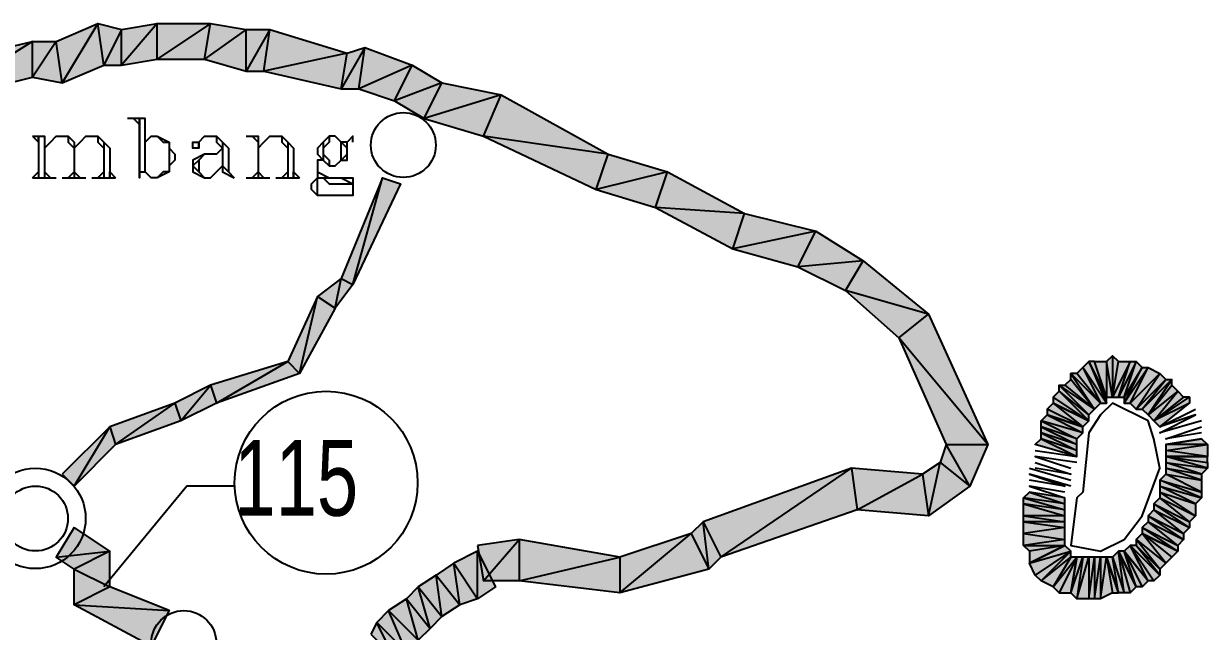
# Model space of a CAD drawing. Header units: millimetres. Extents: x 658 to 813, y 806 to 883.
# Drawn here: x 788.504 to 789.11, y 864.967 to 865.278 of the extents above; entities that cross this region are included whole.
import ezdxf

# ---------------------------------------------------------------- set-up
doc = ezdxf.new("R2010")
doc.units = ezdxf.units.MM
doc.header["$LTSCALE"] = 0.1
doc.linetypes.add('atContinuous2', pattern=[0])
for name, color, linetype in [('JL-ARTERI', 7, 'Continuous'), ('KLEKTOR2', 7, 'Continuous'), ('LINK NAS BARU', 7, 'Continuous'), ('PANTAI', 7, 'Continuous'), ('pantai1', 7, 'Continuous'), ('SYMBOL', 7, 'Continuous'), ('TEXT', 8, 'Continuous'), ('zat_Mask_solid', 7, 'Continuous')]:
    doc.layers.add(name, color=color, linetype=linetype)
doc.styles.add('Style2', font='arial.ttf', dxfattribs={"height": 0.2})

msp = doc.modelspace()

# ---------------------------------------------------------------- hatches: boundary and pattern name
at = {"layer": 'JL-ARTERI'}
for points in [[(788.52985, 865.0199), (788.52073, 865.0047), (788.54809, 865.00774)], [(788.52073, 865.0047), (788.54809, 865.00774), (788.52985, 864.99862)], [(788.54809, 865.00774), (788.52985, 864.99862), (788.54809, 864.9895)], [(788.52985, 864.99862), (788.54809, 864.9895), (788.52985, 864.98038)], [(788.54809, 864.9895), (788.52985, 864.98038), (788.57849, 864.97734)], [(788.52985, 864.98038), (788.57849, 864.97734), (788.56937, 864.9591)]]:
    msp.add_hatch(color=7, dxfattribs=at).paths.add_polyline_path(points)
at = {"layer": 'KLEKTOR2'}
for points in [[(788.66665, 865.14758), (788.67273, 865.14454), (788.68793, 865.19927)], [(788.67273, 865.14454), (788.68793, 865.19927), (788.69705, 865.19623)], [(788.65449, 865.13846), (788.66361, 865.13238), (788.66665, 865.14758)], [(788.66361, 865.13238), (788.66665, 865.14758), (788.67273, 865.14454)], [(788.63929, 865.10502), (788.64537, 865.09894), (788.65449, 865.13846)], [(788.64537, 865.09894), (788.65449, 865.13846), (788.66361, 865.13238)], [(788.59977, 865.09286), (788.60281, 865.08374), (788.63929, 865.10502)], [(788.60281, 865.08374), (788.63929, 865.10502), (788.64537, 865.09894)], [(788.58153, 865.08374), (788.58457, 865.07462), (788.59977, 865.09286)], [(788.58457, 865.07462), (788.59977, 865.09286), (788.60281, 865.08374)], [(788.54809, 865.07158), (788.55113, 865.06246), (788.58153, 865.08374)], [(788.55113, 865.06246), (788.58153, 865.08374), (788.58457, 865.07462)], [(788.52377, 865.04726), (788.52985, 865.04118), (788.54809, 865.07158)], [(788.52985, 865.04118), (788.54809, 865.07158), (788.55113, 865.06246)]]:
    msp.add_hatch(color=7, dxfattribs=at).paths.add_polyline_path(points)
at = {"layer": 'pantai1'}
h = msp.add_hatch(color=7, dxfattribs=at)
h.paths.add_polyline_path([(788.55417, 865.25703), (788.55417, 865.27527), (788.54505, 865.25703)], flags=17)
h.paths.add_polyline_path([(788.55417, 865.27527), (788.54505, 865.25703), (788.54201, 865.27831)])
h = msp.add_hatch(color=7, dxfattribs=at)
h.paths.add_polyline_path([(788.57241, 865.26007), (788.57241, 865.27831), (788.55417, 865.25703)], flags=17)
h.paths.add_polyline_path([(788.57241, 865.27831), (788.55417, 865.25703), (788.55417, 865.27527)], flags=17)
h = msp.add_hatch(color=7, dxfattribs=at)
h.paths.add_polyline_path([(788.59673, 865.26007), (788.59977, 865.27831), (788.57241, 865.26007)], flags=17)
h.paths.add_polyline_path([(788.59977, 865.27831), (788.57241, 865.26007), (788.57241, 865.27831)], flags=17)
h = msp.add_hatch(color=7, dxfattribs=at)
h.paths.add_polyline_path([(788.62713, 865.25399), (788.63017, 865.27527), (788.61801, 865.25399)], flags=17)
h.paths.add_polyline_path([(788.63017, 865.27527), (788.61801, 865.25399), (788.61801, 865.27527)], flags=17)
h = msp.add_hatch(color=7, dxfattribs=at)
h.paths.add_polyline_path([(788.50857, 865.25095), (788.50857, 865.26919), (788.45993, 865.23879)], flags=17)
h.paths.add_polyline_path([(788.50857, 865.26919), (788.45993, 865.23879), (788.45689, 865.25703)])
h = msp.add_hatch(color=7, dxfattribs=at)
h.paths.add_polyline_path([(788.52377, 865.24791), (788.52073, 865.26919), (788.50857, 865.25095)])
h.paths.add_polyline_path([(788.52073, 865.26919), (788.50857, 865.25095), (788.50857, 865.26919)], flags=17)
h = msp.add_hatch(color=7, dxfattribs=at)
h.paths.add_polyline_path([(788.67577, 865.24487), (788.67881, 865.26615), (788.66665, 865.24487)], flags=17)
h.paths.add_polyline_path([(788.67881, 865.26615), (788.66665, 865.24487), (788.66969, 865.26311)], flags=17)
h = msp.add_hatch(color=7, dxfattribs=at)
h.paths.add_polyline_path([(788.97673, 865.06246), (788.99801, 865.06246), (788.95241, 865.11718)], flags=16)
h.paths.add_polyline_path([(788.99801, 865.06246), (788.95241, 865.11718), (788.96761, 865.12934)])
h = msp.add_hatch(color=7, dxfattribs=at)
h.paths.add_polyline_path([(789.05882, 865.08678), (789.0497, 865.10502), (789.05882, 865.08374)], flags=17)
h.paths.add_polyline_path([(789.0497, 865.10502), (789.05882, 865.08374), (789.04666, 865.10198)])
h.paths.add_polyline_path([(789.05882, 865.08374), (789.04666, 865.10198), (789.05578, 865.08374)], flags=17)
h = msp.add_hatch(color=7, dxfattribs=at)
h.paths.add_polyline_path([(789.05882, 865.10502), (789.05882, 865.08678), (789.05274, 865.10502)], flags=17)
h.paths.add_polyline_path([(789.05882, 865.08678), (789.05274, 865.10502), (789.0497, 865.10502)])
for points in [[(789.06186, 865.08678), (789.05882, 865.10502), (789.06186, 865.10806)], [(789.06186, 865.08678), (789.05882, 865.10502), (789.05882, 865.08678)], [(789.05274, 865.0807), (789.0345, 865.09286), (789.03754, 865.09286)], [(789.0801, 865.07766), (789.09226, 865.09286), (789.09226, 865.0959)], [(789.0953, 865.08982), (789.0801, 865.07766), (789.09226, 865.09286)], [(789.08314, 865.07462), (789.0953, 865.08982), (789.0801, 865.07766)], [(789.08314, 865.07462), (789.0953, 865.08982), (789.09834, 865.08678)], [(789.0497, 865.07462), (789.03146, 865.08374), (789.04666, 865.07158)], [(789.08618, 865.07158), (789.10138, 865.08374), (789.08314, 865.07462)], [(789.03754, 865.01078), (789.0193, 865.00166), (789.04058, 865.00774)], [(789.0193, 865.00166), (789.04058, 865.00774), (789.02234, 864.99558)], [(789.04058, 865.00774), (789.02234, 864.99558), (789.02538, 864.99254)], [(789.04058, 865.00774), (789.02538, 864.99254), (789.04058, 865.0047)], [(789.0649, 865.00774), (789.07402, 864.9895), (789.06794, 865.00774)], [(789.06794, 865.00774), (789.0801, 864.99254), (789.07098, 865.01078)], [(789.02538, 864.99254), (789.04058, 865.0047), (789.03146, 864.9895)], [(789.05882, 865.0047), (789.0649, 864.98646), (789.06186, 865.0047)]]:
    msp.add_hatch(color=7, dxfattribs=at).paths.add_polyline_path(points)
h = msp.add_hatch(color=7, dxfattribs=at)
h.paths.add_polyline_path([(789.0649, 865.08678), (789.07098, 865.10502), (789.06186, 865.08678)], flags=17)
h.paths.add_polyline_path([(789.07098, 865.10502), (789.06186, 865.08678), (789.0649, 865.10502)], flags=17)
h = msp.add_hatch(color=7, dxfattribs=at)
h.paths.add_polyline_path([(789.06794, 865.08678), (789.07402, 865.10502), (789.0649, 865.08678)], flags=17)
h.paths.add_polyline_path([(789.07402, 865.10502), (789.0649, 865.08678), (789.07098, 865.10502)], flags=17)
h = msp.add_hatch(color=7, dxfattribs=at)
h.paths.add_polyline_path([(789.05578, 865.08374), (789.04058, 865.09894), (789.05274, 865.0807)])
h.paths.add_polyline_path([(789.04058, 865.09894), (789.05274, 865.0807), (789.04058, 865.0959)], flags=17)
h = msp.add_hatch(color=7, dxfattribs=at)
h.paths.add_polyline_path([(789.07098, 865.08374), (789.0801, 865.10198), (789.06794, 865.08374)], flags=17)
h.paths.add_polyline_path([(789.0801, 865.10198), (789.06794, 865.08374), (789.07706, 865.10198)], flags=17)
h.paths.add_polyline_path([(789.06794, 865.08374), (789.07706, 865.10198), (789.06794, 865.08678)], flags=0)
h = msp.add_hatch(color=7, dxfattribs=at)
h.paths.add_polyline_path([(789.07706, 865.0807), (789.08922, 865.0959), (789.07402, 865.0807)], flags=17)
h.paths.add_polyline_path([(789.08922, 865.0959), (789.07402, 865.0807), (789.08618, 865.09894)])
h = msp.add_hatch(color=7, dxfattribs=at)
h.paths.add_polyline_path([(789.05274, 865.0807), (789.0345, 865.09286), (789.0497, 865.07766)])
h.paths.add_polyline_path([(789.0345, 865.09286), (789.0497, 865.07766), (789.0345, 865.08982)], flags=17)
h = msp.add_hatch(color=7, dxfattribs=at)
h.paths.add_polyline_path([(789.0801, 865.07766), (789.09226, 865.0959), (789.07706, 865.0807)])
h.paths.add_polyline_path([(789.09226, 865.0959), (789.07706, 865.0807), (789.08922, 865.0959)], flags=17)
h = msp.add_hatch(color=7, dxfattribs=at)
h.paths.add_polyline_path([(789.0497, 865.07766), (789.0345, 865.08982), (789.0497, 865.07462)], flags=17)
h.paths.add_polyline_path([(789.0345, 865.08982), (789.0497, 865.07462), (789.03146, 865.08678)])
h.paths.add_polyline_path([(789.0497, 865.07462), (789.03146, 865.08678), (789.03146, 865.08374)], flags=17)
h = msp.add_hatch(color=7, dxfattribs=at)
h.paths.add_polyline_path([(789.10138, 865.08374), (789.08314, 865.07462), (789.10138, 865.08678)], flags=17)
h.paths.add_polyline_path([(789.08314, 865.07462), (789.10138, 865.08678), (789.09834, 865.08678)], flags=17)
h = msp.add_hatch(color=7, dxfattribs=at)
h.paths.add_polyline_path([(789.03146, 865.08374), (789.04666, 865.07158), (789.02842, 865.0807)])
h.paths.add_polyline_path([(789.04666, 865.07158), (789.02842, 865.0807), (789.02842, 865.07766)], flags=17)
h = msp.add_hatch(color=7, dxfattribs=at)
h.paths.add_polyline_path([(789.04666, 865.07158), (789.02842, 865.07766), (789.04666, 865.06854)], flags=17)
h.paths.add_polyline_path([(789.02842, 865.07766), (789.04666, 865.06854), (789.02538, 865.07462)])
h = msp.add_hatch(color=7, dxfattribs=at)
h.paths.add_polyline_path([(789.04666, 865.06854), (789.02538, 865.07462), (789.04362, 865.0655)])
h.paths.add_polyline_path([(789.02538, 865.07462), (789.04362, 865.0655), (789.02538, 865.07158)], flags=17)
h = msp.add_hatch(color=7, dxfattribs=at)
h.paths.add_polyline_path([(789.04362, 865.0655), (789.02538, 865.07158), (789.04362, 865.06246)], flags=17)
h.paths.add_polyline_path([(789.02538, 865.07158), (789.04362, 865.06246), (789.02538, 865.06854)], flags=17)
h = msp.add_hatch(color=7, dxfattribs=at)
h.paths.add_polyline_path([(789.04362, 865.06246), (789.02538, 865.06854), (789.04362, 865.05942)], flags=17)
h.paths.add_polyline_path([(789.02538, 865.06854), (789.04362, 865.05942), (789.02538, 865.0655)], flags=17)
h = msp.add_hatch(color=7, dxfattribs=at)
h.paths.add_polyline_path([(789.04362, 865.05942), (789.02538, 865.0655), (789.04362, 865.05638)], flags=17)
h.paths.add_polyline_path([(789.02538, 865.0655), (789.04362, 865.05638), (789.02234, 865.06246)])
h = msp.add_hatch(color=7, dxfattribs=at)
h.paths.add_polyline_path([(789.08922, 865.05638), (789.1105, 865.05638), (789.08922, 865.05942)], flags=16)
h.paths.add_polyline_path([(789.1105, 865.05638), (789.08922, 865.05942), (789.1105, 865.06246)])
h.paths.add_polyline_path([(789.08922, 865.05942), (789.1105, 865.06246), (789.08922, 865.06246)], flags=17)
h = msp.add_hatch(color=7, dxfattribs=at)
h.paths.add_polyline_path([(789.08922, 865.05334), (789.1105, 865.0503), (789.08922, 865.05638)], flags=17)
h.paths.add_polyline_path([(789.1105, 865.0503), (789.08922, 865.05638), (789.1105, 865.05334)], flags=17)
h.paths.add_polyline_path([(789.08922, 865.05638), (789.1105, 865.05334), (789.1105, 865.05638)], flags=0)
h = msp.add_hatch(color=7, dxfattribs=at)
h.paths.add_polyline_path([(789.08922, 865.0503), (789.10746, 865.04726), (789.08922, 865.05334)], flags=17)
h.paths.add_polyline_path([(789.10746, 865.04726), (789.08922, 865.05334), (789.1105, 865.0503)])
h = msp.add_hatch(color=7, dxfattribs=at)
h.paths.add_polyline_path([(789.08922, 865.04726), (789.10746, 865.04422), (789.08922, 865.0503)], flags=17)
h.paths.add_polyline_path([(789.10746, 865.04422), (789.08922, 865.0503), (789.10746, 865.04726)], flags=17)
h = msp.add_hatch(color=7, dxfattribs=at)
h.paths.add_polyline_path([(789.08618, 865.04422), (789.10746, 865.03814), (789.08922, 865.04726)])
h.paths.add_polyline_path([(789.10746, 865.03814), (789.08922, 865.04726), (789.10746, 865.04422)], flags=17)
h = msp.add_hatch(color=7, dxfattribs=at)
h.paths.add_polyline_path([(789.08618, 865.04118), (789.10746, 865.0351), (789.08618, 865.04422)], flags=17)
h.paths.add_polyline_path([(789.10746, 865.0351), (789.08618, 865.04422), (789.10746, 865.03814)], flags=17)
h = msp.add_hatch(color=7, dxfattribs=at)
h.paths.add_polyline_path([(789.03754, 865.0351), (789.0193, 865.03814), (789.03754, 865.03206)], flags=17)
h.paths.add_polyline_path([(789.0193, 865.03814), (789.03754, 865.03206), (789.01626, 865.0351)])
h = msp.add_hatch(color=7, dxfattribs=at)
h.paths.add_polyline_path([(789.08618, 865.03814), (789.10442, 865.03206), (789.08618, 865.04118)], flags=17)
h.paths.add_polyline_path([(789.10442, 865.03206), (789.08618, 865.04118), (789.10746, 865.0351)])
h = msp.add_hatch(color=7, dxfattribs=at)
h.paths.add_polyline_path([(789.08618, 865.0351), (789.10442, 865.02598), (789.08618, 865.03814)], flags=17)
h.paths.add_polyline_path([(789.10442, 865.02598), (789.08618, 865.03814), (789.10442, 865.03206)], flags=17)
h = msp.add_hatch(color=7, dxfattribs=at)
h.paths.add_polyline_path([(789.03754, 865.03206), (789.01626, 865.0351), (789.03754, 865.02902)], flags=17)
h.paths.add_polyline_path([(789.01626, 865.0351), (789.03754, 865.02902), (789.01626, 865.03206)], flags=17)
h = msp.add_hatch(color=7, dxfattribs=at)
h.paths.add_polyline_path([(789.03754, 865.02902), (789.01626, 865.03206), (789.03754, 865.02598)], flags=17)
h.paths.add_polyline_path([(789.01626, 865.03206), (789.03754, 865.02598), (789.01626, 865.02598)], flags=17)
h = msp.add_hatch(color=7, dxfattribs=at)
h.paths.add_polyline_path([(789.08314, 865.02902), (789.10138, 865.0199), (789.08314, 865.03206)], flags=17)
h.paths.add_polyline_path([(789.10138, 865.0199), (789.08314, 865.03206), (789.10138, 865.02294)], flags=17)
h = msp.add_hatch(color=7, dxfattribs=at)
h.paths.add_polyline_path([(789.03754, 865.02598), (789.01626, 865.02598), (789.03754, 865.02294)], flags=17)
h.paths.add_polyline_path([(789.01626, 865.02598), (789.03754, 865.02294), (789.01626, 865.02294)], flags=17)
h = msp.add_hatch(color=7, dxfattribs=at)
h.paths.add_polyline_path([(789.0801, 865.02294), (789.09834, 865.01382), (789.0801, 865.02598)], flags=17)
h.paths.add_polyline_path([(789.09834, 865.01382), (789.0801, 865.02598), (789.09834, 865.01686)], flags=17)
h = msp.add_hatch(color=7, dxfattribs=at)
h.paths.add_polyline_path([(789.03754, 865.02294), (789.01626, 865.02294), (789.03754, 865.0199)], flags=17)
h.paths.add_polyline_path([(789.01626, 865.02294), (789.03754, 865.0199), (789.01626, 865.01686)])
h = msp.add_hatch(color=7, dxfattribs=at)
h.paths.add_polyline_path([(789.07706, 865.01686), (789.0953, 865.00774), (789.07706, 865.0199)], flags=17)
h.paths.add_polyline_path([(789.0953, 865.00774), (789.07706, 865.0199), (789.0953, 865.01078)], flags=17)
h = msp.add_hatch(color=7, dxfattribs=at)
h.paths.add_polyline_path([(788.73657, 865.01078), (788.73961, 864.99254), (788.75785, 865.01382)])
h.paths.add_polyline_path([(788.73961, 864.99254), (788.75785, 865.01382), (788.75785, 864.99254)], flags=17)
h = msp.add_hatch(color=7, dxfattribs=at)
h.paths.add_polyline_path([(788.80953, 865.0047), (788.80953, 864.98646), (788.84601, 865.01686)], flags=17)
h.paths.add_polyline_path([(788.80953, 864.98646), (788.84601, 865.01686), (788.85513, 864.99862)])
h = msp.add_hatch(color=7, dxfattribs=at)
h.paths.add_polyline_path([(789.01626, 865.01686), (789.03754, 865.01382), (789.01626, 865.01078)])
h.paths.add_polyline_path([(789.03754, 865.01382), (789.01626, 865.01078), (789.03754, 865.01078)], flags=17)
h = msp.add_hatch(color=7, dxfattribs=at)
h.paths.add_polyline_path([(789.07402, 865.01078), (789.08618, 864.99862), (789.07402, 865.01382)], flags=17)
h.paths.add_polyline_path([(789.08618, 864.99862), (789.07402, 865.01382), (789.08922, 865.00166)])
h = msp.add_hatch(color=7, dxfattribs=at)
h.paths.add_polyline_path([(789.0649, 864.98646), (789.06186, 865.0047), (789.06794, 864.98646)], flags=16)
h.paths.add_polyline_path([(789.06186, 865.0047), (789.06794, 864.98646), (789.0649, 865.00774)])
h = msp.add_hatch(color=7, dxfattribs=at)
h.paths.add_polyline_path([(789.06794, 864.98646), (789.0649, 865.00774), (789.07098, 864.98646)], flags=16)
h.paths.add_polyline_path([(789.0649, 865.00774), (789.07098, 864.98646), (789.07402, 864.9895)])
h = msp.add_hatch(color=7, dxfattribs=at)
h.paths.add_polyline_path([(789.07402, 864.9895), (789.06794, 865.00774), (789.07706, 864.9895)], flags=16)
h.paths.add_polyline_path([(789.06794, 865.00774), (789.07706, 864.9895), (789.0801, 864.99254)])
h = msp.add_hatch(color=7, dxfattribs=at)
h.paths.add_polyline_path([(789.0801, 864.99254), (789.07098, 865.01078), (789.08314, 864.99254)], flags=16)
h.paths.add_polyline_path([(789.07098, 865.01078), (789.08314, 864.99254), (789.08618, 864.99558)])
h = msp.add_hatch(color=7, dxfattribs=at)
h.paths.add_polyline_path([(789.07098, 865.01078), (789.08618, 864.99558), (789.07402, 865.01078)])
h.paths.add_polyline_path([(789.08618, 864.99558), (789.07402, 865.01078), (789.08618, 864.99862)], flags=17)
h = msp.add_hatch(color=7, dxfattribs=at)
h.paths.add_polyline_path([(789.04058, 865.0047), (789.03146, 864.9895), (789.04362, 865.0047)], flags=16)
h.paths.add_polyline_path([(789.03146, 864.9895), (789.04362, 865.0047), (789.0345, 864.98646)])
h.paths.add_polyline_path([(789.04362, 865.0047), (789.0345, 864.98646), (789.04058, 864.98646)], flags=17)
h = msp.add_hatch(color=7, dxfattribs=at)
h.paths.add_polyline_path([(789.04362, 865.0047), (789.04058, 864.98646), (789.04666, 865.0047)], flags=16)
h.paths.add_polyline_path([(789.04058, 864.98646), (789.04666, 865.0047), (789.04362, 864.98342)])
h = msp.add_hatch(color=7, dxfattribs=at)
h.paths.add_polyline_path([(789.04666, 865.0047), (789.04362, 864.98342), (789.0497, 865.0047)], flags=16)
h.paths.add_polyline_path([(789.04362, 864.98342), (789.0497, 865.0047), (789.0497, 864.98342)])
h = msp.add_hatch(color=7, dxfattribs=at)
h.paths.add_polyline_path([(789.0497, 865.0047), (789.0497, 864.98342), (789.05274, 865.0047)], flags=16)
h.paths.add_polyline_path([(789.0497, 864.98342), (789.05274, 865.0047), (789.05274, 864.98342)])
h = msp.add_hatch(color=7, dxfattribs=at)
h.paths.add_polyline_path([(789.05274, 865.0047), (789.05274, 864.98342), (789.05578, 865.0047)], flags=16)
h.paths.add_polyline_path([(789.05274, 864.98342), (789.05578, 865.0047), (789.05578, 864.98342)])
h = msp.add_hatch(color=7, dxfattribs=at)
h.paths.add_polyline_path([(789.05578, 865.0047), (789.05578, 864.98342), (789.05882, 865.0047)], flags=16)
h.paths.add_polyline_path([(789.05578, 864.98342), (789.05882, 865.0047), (789.06186, 864.98646)])
at = {"layer": 'zat_Mask_solid'}
for points in [[(788.54201, 865.27831), (788.52377, 865.24791), (788.52073, 865.26919)], [(788.54505, 865.25703), (788.54201, 865.27831), (788.52377, 865.24791)], [(788.61801, 865.27527), (788.59673, 865.26007), (788.59977, 865.27831)], [(788.61801, 865.25399), (788.61801, 865.27527), (788.59673, 865.26007)], [(788.66969, 865.26311), (788.62713, 865.25399), (788.63017, 865.27527)], [(788.66665, 865.24487), (788.66969, 865.26311), (788.62713, 865.25399)], [(788.70313, 865.25703), (788.67577, 865.24487), (788.67881, 865.26615)], [(788.69401, 865.23879), (788.70313, 865.25703), (788.67577, 865.24487)], [(788.71833, 865.24791), (788.69401, 865.23879), (788.70313, 865.25703)], [(788.70921, 865.22967), (788.71833, 865.24791), (788.69401, 865.23879)], [(788.74873, 865.24183), (788.70921, 865.22967), (788.71833, 865.24791)], [(788.73961, 865.22055), (788.74873, 865.24183), (788.70921, 865.22967)], [(788.80345, 865.21143), (788.73961, 865.22055), (788.74873, 865.24183)], [(788.79737, 865.19319), (788.80345, 865.21143), (788.73961, 865.22055)], [(788.83385, 865.20231), (788.79737, 865.19319), (788.80345, 865.21143)], [(788.82777, 865.18407), (788.83385, 865.20231), (788.79737, 865.19319)], [(788.87337, 865.18103), (788.82777, 865.18407), (788.83385, 865.20231)], [(788.86729, 865.16278), (788.87337, 865.18103), (788.82777, 865.18407)], [(788.90985, 865.17191), (788.86729, 865.16278), (788.87337, 865.18103)], [(788.90073, 865.15366), (788.90985, 865.17191), (788.86729, 865.16278)], [(788.93417, 865.1567), (788.90073, 865.15366), (788.90985, 865.17191)], [(788.92505, 865.1415), (788.93417, 865.1567), (788.90073, 865.15366)], [(788.96761, 865.12934), (788.92505, 865.1415), (788.93417, 865.1567)], [(788.95241, 865.11718), (788.96761, 865.12934), (788.92505, 865.1415)], [(789.06186, 865.08678), (789.0649, 865.10502), (789.06186, 865.10806)], [(789.07706, 865.10198), (789.06794, 865.08678), (789.07402, 865.10502)], [(789.05578, 865.08374), (789.04362, 865.09894), (789.04058, 865.09894)], [(789.04666, 865.10198), (789.05578, 865.08374), (789.04362, 865.09894)], [(789.08618, 865.09894), (789.07098, 865.08374), (789.0801, 865.10198)], [(789.07402, 865.0807), (789.08618, 865.09894), (789.07098, 865.08374)], [(789.05274, 865.0807), (789.04058, 865.0959), (789.03754, 865.09286)], [(788.97369, 865.05334), (788.98889, 865.04118), (788.97673, 865.06246)], [(788.98889, 865.04118), (788.97673, 865.06246), (788.99801, 865.06246)], [(789.1105, 865.06246), (789.08922, 865.06246), (789.10746, 865.0655)], [(788.85209, 865.02294), (788.86121, 865.0047), (788.92809, 865.0503)], [(788.86121, 865.0047), (788.92809, 865.0503), (788.93113, 865.02902)], [(788.92809, 865.0503), (788.93113, 865.02902), (788.96457, 865.04726)], [(788.96457, 865.04726), (788.96761, 865.02598), (788.97369, 865.05334)], [(788.96761, 865.02598), (788.97369, 865.05334), (788.98889, 865.04118)], [(788.93113, 865.02902), (788.96457, 865.04726), (788.96761, 865.02598)], [(789.08314, 865.03206), (789.10138, 865.02294), (789.08618, 865.0351)], [(789.10138, 865.02294), (789.08618, 865.0351), (789.10442, 865.02598)], [(789.0801, 865.02598), (789.09834, 865.01686), (789.08314, 865.02902)], [(789.09834, 865.01686), (789.08314, 865.02902), (789.10138, 865.0199)], [(788.84601, 865.01686), (788.85513, 864.99862), (788.85209, 865.02294)], [(788.85513, 864.99862), (788.85209, 865.02294), (788.86121, 865.0047)], [(789.03754, 865.0199), (789.01626, 865.01686), (789.03754, 865.01382)], [(789.07706, 865.0199), (789.0953, 865.01078), (789.0801, 865.02294)], [(789.0953, 865.01078), (789.0801, 865.02294), (789.09834, 865.01382)], [(788.75785, 865.01382), (788.75785, 864.99254), (788.80953, 865.0047)], [(789.07402, 865.01382), (789.08922, 865.00166), (789.07706, 865.01686)], [(789.08922, 865.00166), (789.07706, 865.01686), (789.09226, 865.0047)], [(789.07706, 865.01686), (789.09226, 865.0047), (789.0953, 865.00774)], [(788.72441, 865.00166), (788.73657, 864.98342), (788.73657, 865.00774)], [(788.73657, 864.98342), (788.73657, 865.00774), (788.74569, 864.9895)], [(789.01626, 865.01078), (789.03754, 865.01078), (789.0193, 865.00774)], [(789.03754, 865.01078), (789.0193, 865.00774), (789.0193, 865.00166)], [(788.71529, 864.99558), (788.72745, 864.98038), (788.72441, 865.00166)], [(788.72745, 864.98038), (788.72441, 865.00166), (788.73657, 864.98342)], [(788.75785, 864.99254), (788.80953, 865.0047), (788.80953, 864.98646)], [(789.05882, 865.0047), (789.06186, 864.98646), (789.0649, 864.98646)], [(788.70617, 864.9895), (788.71833, 864.9743), (788.71529, 864.99558)], [(788.71833, 864.9743), (788.71529, 864.99558), (788.72745, 864.98038)], [(788.70009, 864.98342), (788.71225, 864.96822), (788.70617, 864.9895)], [(788.71225, 864.96822), (788.70617, 864.9895), (788.71833, 864.9743)], [(788.69097, 864.97734), (788.70617, 864.96214), (788.70009, 864.98342)], [(788.70617, 864.96214), (788.70009, 864.98342), (788.71225, 864.96822)], [(788.68489, 864.97126), (788.70009, 864.95606), (788.69097, 864.97734)], [(788.70009, 864.95606), (788.69097, 864.97734), (788.70617, 864.96214)], [(788.68185, 864.96518), (788.69401, 864.95302), (788.68489, 864.97126)], [(788.69401, 864.95302), (788.68489, 864.97126), (788.70009, 864.95606)]]:
    msp.add_hatch(color=7, dxfattribs=at).paths.add_polyline_path(points)

# ---------------------------------------------------------------- linework, layer by layer
at = {"layer": 'JL-ARTERI', "color": 7}
for points in [[(788.52985, 865.0199), (788.52073, 865.0047), (788.54809, 865.00774), (788.52985, 865.0199)], [(788.52073, 865.0047), (788.54809, 865.00774), (788.52985, 864.99862), (788.52073, 865.0047)], [(788.54809, 865.00774), (788.52985, 864.99862), (788.54809, 864.9895), (788.54809, 865.00774)], [(788.52985, 864.99862), (788.54809, 864.9895), (788.52985, 864.98038), (788.52985, 864.99862)], [(788.54809, 864.9895), (788.52985, 864.98038), (788.57849, 864.97734), (788.54809, 864.9895)], [(788.52985, 864.98038), (788.57849, 864.97734), (788.56937, 864.9591), (788.52985, 864.98038)]]:
    msp.add_lwpolyline(points, dxfattribs=at)
at = {"layer": 'KLEKTOR2', "color": 7}
for points in [[(788.66665, 865.14758), (788.67273, 865.14454), (788.68793, 865.19927), (788.66665, 865.14758)], [(788.67273, 865.14454), (788.68793, 865.19927), (788.69705, 865.19623), (788.67273, 865.14454)], [(788.65449, 865.13846), (788.66361, 865.13238), (788.66665, 865.14758), (788.65449, 865.13846)], [(788.66361, 865.13238), (788.66665, 865.14758), (788.67273, 865.14454), (788.66361, 865.13238)], [(788.63929, 865.10502), (788.64537, 865.09894), (788.65449, 865.13846), (788.63929, 865.10502)], [(788.64537, 865.09894), (788.65449, 865.13846), (788.66361, 865.13238), (788.64537, 865.09894)], [(788.59977, 865.09286), (788.60281, 865.08374), (788.63929, 865.10502), (788.59977, 865.09286)], [(788.60281, 865.08374), (788.63929, 865.10502), (788.64537, 865.09894), (788.60281, 865.08374)], [(788.58153, 865.08374), (788.58457, 865.07462), (788.59977, 865.09286), (788.58153, 865.08374)], [(788.58457, 865.07462), (788.59977, 865.09286), (788.60281, 865.08374), (788.58457, 865.07462)], [(788.54809, 865.07158), (788.55113, 865.06246), (788.58153, 865.08374), (788.54809, 865.07158)], [(788.55113, 865.06246), (788.58153, 865.08374), (788.58457, 865.07462), (788.55113, 865.06246)], [(788.52377, 865.04726), (788.52985, 865.04118), (788.54809, 865.07158), (788.52377, 865.04726)], [(788.52985, 865.04118), (788.54809, 865.07158), (788.55113, 865.06246), (788.52985, 865.04118)]]:
    msp.add_lwpolyline(points, dxfattribs=at)
at = {"layer": 'LINK NAS BARU', "color": 7}
msp.add_lwpolyline([(788.61193, 865.04118), (788.58761, 865.04118), (788.54505, 864.9895)], dxfattribs=at)
at = {"layer": 'LINK NAS BARU', "color": 7, "linetype": 'atContinuous2'}
msp.add_circle((788.65897, 865.04292), 0.0469, dxfattribs=at)
at = {"layer": 'PANTAI', "color": 7}
msp.add_lwpolyline([(789.07706, 865.02598), (789.08618, 865.0503), (789.08314, 865.0655), (789.0801, 865.07462), (789.06186, 865.08374), (789.05578, 865.07766), (789.0497, 865.06854), (789.04666, 865.03814), (789.04362, 865.0351), (789.04058, 865.01078), (789.05578, 865.00774), (789.06794, 865.01382), (789.07706, 865.02598)], dxfattribs=at)
at = {"layer": 'pantai1', "color": 7}
for points in [[(788.54201, 865.27831), (788.52377, 865.24791), (788.52073, 865.26919), (788.54201, 865.27831)], [(788.54505, 865.25703), (788.54201, 865.27831), (788.52377, 865.24791), (788.54505, 865.25703)], [(788.55417, 865.27527), (788.54505, 865.25703), (788.54201, 865.27831), (788.55417, 865.27527)], [(788.55417, 865.25703), (788.55417, 865.27527), (788.54505, 865.25703), (788.55417, 865.25703)], [(788.57241, 865.26007), (788.57241, 865.27831), (788.55417, 865.25703), (788.57241, 865.26007)], [(788.57241, 865.27831), (788.55417, 865.25703), (788.55417, 865.27527), (788.57241, 865.27831)], [(788.59673, 865.26007), (788.59977, 865.27831), (788.57241, 865.26007), (788.59673, 865.26007)], [(788.59977, 865.27831), (788.57241, 865.26007), (788.57241, 865.27831), (788.59977, 865.27831)], [(788.61801, 865.27527), (788.59673, 865.26007), (788.59977, 865.27831), (788.61801, 865.27527)], [(788.61801, 865.25399), (788.61801, 865.27527), (788.59673, 865.26007), (788.61801, 865.25399)], [(788.62713, 865.25399), (788.63017, 865.27527), (788.61801, 865.25399), (788.62713, 865.25399)], [(788.63017, 865.27527), (788.61801, 865.25399), (788.61801, 865.27527), (788.63017, 865.27527)], [(788.66969, 865.26311), (788.62713, 865.25399), (788.63017, 865.27527), (788.66969, 865.26311)], [(788.50857, 865.26919), (788.45993, 865.23879), (788.45689, 865.25703), (788.50857, 865.26919)], [(788.50857, 865.25095), (788.50857, 865.26919), (788.45993, 865.23879), (788.50857, 865.25095)], [(788.52377, 865.24791), (788.52073, 865.26919), (788.50857, 865.25095), (788.52377, 865.24791)], [(788.52073, 865.26919), (788.50857, 865.25095), (788.50857, 865.26919), (788.52073, 865.26919)], [(788.66665, 865.24487), (788.66969, 865.26311), (788.62713, 865.25399), (788.66665, 865.24487)], [(788.67577, 865.24487), (788.67881, 865.26615), (788.66665, 865.24487), (788.67577, 865.24487)], [(788.67881, 865.26615), (788.66665, 865.24487), (788.66969, 865.26311), (788.67881, 865.26615)], [(788.70313, 865.25703), (788.67577, 865.24487), (788.67881, 865.26615), (788.70313, 865.25703)], [(788.69401, 865.23879), (788.70313, 865.25703), (788.67577, 865.24487), (788.69401, 865.23879)], [(788.71833, 865.24791), (788.69401, 865.23879), (788.70313, 865.25703), (788.71833, 865.24791)], [(788.70921, 865.22967), (788.71833, 865.24791), (788.69401, 865.23879), (788.70921, 865.22967)], [(788.74873, 865.24183), (788.70921, 865.22967), (788.71833, 865.24791), (788.74873, 865.24183)], [(788.73961, 865.22055), (788.74873, 865.24183), (788.70921, 865.22967), (788.73961, 865.22055)], [(788.80345, 865.21143), (788.73961, 865.22055), (788.74873, 865.24183), (788.80345, 865.21143)], [(788.79737, 865.19319), (788.80345, 865.21143), (788.73961, 865.22055), (788.79737, 865.19319)], [(788.83385, 865.20231), (788.79737, 865.19319), (788.80345, 865.21143), (788.83385, 865.20231)], [(788.82777, 865.18407), (788.83385, 865.20231), (788.79737, 865.19319), (788.82777, 865.18407)], [(788.87337, 865.18103), (788.82777, 865.18407), (788.83385, 865.20231), (788.87337, 865.18103)], [(788.86729, 865.16278), (788.87337, 865.18103), (788.82777, 865.18407), (788.86729, 865.16278)], [(788.90985, 865.17191), (788.86729, 865.16278), (788.87337, 865.18103), (788.90985, 865.17191)], [(788.90073, 865.15366), (788.90985, 865.17191), (788.86729, 865.16278), (788.90073, 865.15366)], [(788.93417, 865.1567), (788.90073, 865.15366), (788.90985, 865.17191), (788.93417, 865.1567)], [(788.92505, 865.1415), (788.93417, 865.1567), (788.90073, 865.15366), (788.92505, 865.1415)], [(788.96761, 865.12934), (788.92505, 865.1415), (788.93417, 865.1567), (788.96761, 865.12934)], [(788.95241, 865.11718), (788.96761, 865.12934), (788.92505, 865.1415), (788.95241, 865.11718)], [(788.99801, 865.06246), (788.95241, 865.11718), (788.96761, 865.12934), (788.99801, 865.06246)], [(788.97673, 865.06246), (788.99801, 865.06246), (788.95241, 865.11718), (788.97673, 865.06246)], [(789.0497, 865.10502), (789.05882, 865.08374), (789.04666, 865.10198), (789.0497, 865.10502)], [(789.05882, 865.08678), (789.05274, 865.10502), (789.0497, 865.10502), (789.05882, 865.08678)], [(789.05882, 865.08678), (789.0497, 865.10502), (789.05882, 865.08374), (789.05882, 865.08678)], [(789.05882, 865.10502), (789.05882, 865.08678), (789.05274, 865.10502), (789.05882, 865.10502)], [(789.06186, 865.08678), (789.05882, 865.10502), (789.06186, 865.10806), (789.06186, 865.08678)], [(789.06186, 865.08678), (789.05882, 865.10502), (789.05882, 865.08678), (789.06186, 865.08678)], [(789.06186, 865.08678), (789.0649, 865.10502), (789.06186, 865.10806), (789.06186, 865.08678)], [(789.0649, 865.08678), (789.07098, 865.10502), (789.06186, 865.08678), (789.0649, 865.08678)], [(789.07098, 865.10502), (789.06186, 865.08678), (789.0649, 865.10502), (789.07098, 865.10502)], [(789.06794, 865.08678), (789.07402, 865.10502), (789.0649, 865.08678), (789.06794, 865.08678)], [(789.07402, 865.10502), (789.0649, 865.08678), (789.07098, 865.10502), (789.07402, 865.10502)], [(789.07706, 865.10198), (789.06794, 865.08678), (789.07402, 865.10502), (789.07706, 865.10198)], [(789.05578, 865.08374), (789.04362, 865.09894), (789.04058, 865.09894), (789.05578, 865.08374)], [(789.05578, 865.08374), (789.04058, 865.09894), (789.05274, 865.0807), (789.05578, 865.08374)], [(789.04058, 865.09894), (789.05274, 865.0807), (789.04058, 865.0959), (789.04058, 865.09894)], [(789.04666, 865.10198), (789.05578, 865.08374), (789.04362, 865.09894), (789.04666, 865.10198)], [(789.05882, 865.08374), (789.04666, 865.10198), (789.05578, 865.08374), (789.05882, 865.08374)], [(789.07098, 865.08374), (789.0801, 865.10198), (789.06794, 865.08374), (789.07098, 865.08374)], [(789.0801, 865.10198), (789.06794, 865.08374), (789.07706, 865.10198), (789.0801, 865.10198)], [(789.06794, 865.08374), (789.07706, 865.10198), (789.06794, 865.08678), (789.06794, 865.08374)], [(789.08618, 865.09894), (789.07098, 865.08374), (789.0801, 865.10198), (789.08618, 865.09894)], [(789.07402, 865.0807), (789.08618, 865.09894), (789.07098, 865.08374), (789.07402, 865.0807)], [(789.08922, 865.0959), (789.07402, 865.0807), (789.08618, 865.09894), (789.08922, 865.0959)], [(789.05274, 865.0807), (789.0345, 865.09286), (789.03754, 865.09286), (789.05274, 865.0807)], [(789.05274, 865.0807), (789.0345, 865.09286), (789.0497, 865.07766), (789.05274, 865.0807)], [(789.0345, 865.09286), (789.0497, 865.07766), (789.0345, 865.08982), (789.0345, 865.09286)], [(789.05274, 865.0807), (789.04058, 865.0959), (789.03754, 865.09286), (789.05274, 865.0807)], [(789.07706, 865.0807), (789.08922, 865.0959), (789.07402, 865.0807), (789.07706, 865.0807)], [(789.0801, 865.07766), (789.09226, 865.0959), (789.07706, 865.0807), (789.0801, 865.07766)], [(789.09226, 865.0959), (789.07706, 865.0807), (789.08922, 865.0959), (789.09226, 865.0959)], [(789.0801, 865.07766), (789.09226, 865.09286), (789.09226, 865.0959), (789.0801, 865.07766)], [(789.0953, 865.08982), (789.0801, 865.07766), (789.09226, 865.09286), (789.0953, 865.08982)], [(789.0345, 865.08982), (789.0497, 865.07462), (789.03146, 865.08678), (789.0345, 865.08982)], [(789.0497, 865.07462), (789.03146, 865.08678), (789.03146, 865.08374), (789.0497, 865.07462)], [(789.0497, 865.07766), (789.0345, 865.08982), (789.0497, 865.07462), (789.0497, 865.07766)], [(789.08314, 865.07462), (789.0953, 865.08982), (789.0801, 865.07766), (789.08314, 865.07462)], [(789.08314, 865.07462), (789.0953, 865.08982), (789.09834, 865.08678), (789.08314, 865.07462)], [(789.10138, 865.08374), (789.08314, 865.07462), (789.10138, 865.08678), (789.10138, 865.08374)], [(789.08314, 865.07462), (789.10138, 865.08678), (789.09834, 865.08678), (789.08314, 865.07462)], [(789.03146, 865.08374), (789.04666, 865.07158), (789.02842, 865.0807), (789.03146, 865.08374)], [(789.04666, 865.07158), (789.02842, 865.0807), (789.02842, 865.07766), (789.04666, 865.07158)], [(789.0497, 865.07462), (789.03146, 865.08374), (789.04666, 865.07158), (789.0497, 865.07462)], [(789.08618, 865.07158), (789.10138, 865.08374), (789.08314, 865.07462), (789.08618, 865.07158)], [(789.10746, 865.07462), (789.08618, 865.06854), (789.10442, 865.07766), (789.08618, 865.07158), (789.10442, 865.0807)], [(789.02842, 865.07766), (789.04666, 865.06854), (789.02538, 865.07462), (789.02842, 865.07766)], [(789.04666, 865.06854), (789.02538, 865.07462), (789.04362, 865.0655), (789.04666, 865.06854)], [(789.02538, 865.07462), (789.04362, 865.0655), (789.02538, 865.07158), (789.02538, 865.07462)], [(789.04666, 865.07158), (789.02842, 865.07766), (789.04666, 865.06854), (789.04666, 865.07158)], [(789.04362, 865.0655), (789.02538, 865.07158), (789.04362, 865.06246), (789.04362, 865.0655)], [(789.02538, 865.07158), (789.04362, 865.06246), (789.02538, 865.06854), (789.02538, 865.07158)], [(789.04362, 865.06246), (789.02538, 865.06854), (789.04362, 865.05942), (789.04362, 865.06246)], [(789.02538, 865.06854), (789.04362, 865.05942), (789.02538, 865.0655), (789.02538, 865.06854)], [(789.10746, 865.06854), (789.08922, 865.0655), (789.10746, 865.07158)], [(788.97369, 865.05334), (788.98889, 865.04118), (788.97673, 865.06246), (788.97369, 865.05334)], [(788.98889, 865.04118), (788.97673, 865.06246), (788.99801, 865.06246), (788.98889, 865.04118)], [(789.02538, 865.0655), (789.04362, 865.05638), (789.02234, 865.06246), (789.02538, 865.0655)], [(789.04362, 865.05942), (789.02538, 865.0655), (789.04362, 865.05638), (789.04362, 865.05942)], [(789.1105, 865.06246), (789.08922, 865.06246), (789.10746, 865.0655), (789.1105, 865.06246)], [(789.10746, 865.0655), (789.08922, 865.06246)], [(789.1105, 865.05638), (789.08922, 865.05942), (789.1105, 865.06246), (789.1105, 865.05638)], [(789.08922, 865.05942), (789.1105, 865.06246), (789.08922, 865.06246), (789.08922, 865.05942)], [(789.02234, 865.05942), (789.04362, 865.05638)], [(789.04362, 865.05334), (789.02234, 865.05638), (789.04058, 865.0503)], [(789.08922, 865.05638), (789.1105, 865.05638), (789.08922, 865.05942), (789.08922, 865.05638)], [(789.08922, 865.05334), (789.1105, 865.0503), (789.08922, 865.05638), (789.08922, 865.05334)], [(789.1105, 865.0503), (789.08922, 865.05638), (789.1105, 865.05334), (789.1105, 865.0503)], [(789.08922, 865.05638), (789.1105, 865.05334), (789.1105, 865.05638), (789.08922, 865.05638)], [(788.85209, 865.02294), (788.86121, 865.0047), (788.92809, 865.0503), (788.85209, 865.02294)], [(788.86121, 865.0047), (788.92809, 865.0503), (788.93113, 865.02902), (788.86121, 865.0047)], [(788.92809, 865.0503), (788.93113, 865.02902), (788.96457, 865.04726), (788.92809, 865.0503)], [(788.96457, 865.04726), (788.96761, 865.02598), (788.97369, 865.05334), (788.96457, 865.04726)], [(788.96761, 865.02598), (788.97369, 865.05334), (788.98889, 865.04118), (788.96761, 865.02598)], [(789.0193, 865.0503), (789.04058, 865.04422)], [(789.02234, 865.05334), (789.04058, 865.04726), (789.02234, 865.0503)], [(789.08922, 865.0503), (789.10746, 865.04726), (789.08922, 865.05334), (789.08922, 865.0503)], [(789.10746, 865.04726), (789.08922, 865.05334), (789.1105, 865.0503), (789.10746, 865.04726)], [(789.08922, 865.04726), (789.10746, 865.04422), (789.08922, 865.0503), (789.08922, 865.04726)], [(789.10746, 865.04422), (789.08922, 865.0503), (789.10746, 865.04726), (789.10746, 865.04422)], [(788.93113, 865.02902), (788.96457, 865.04726), (788.96761, 865.02598), (788.93113, 865.02902)], [(789.04058, 865.04118), (789.0193, 865.04726), (789.03754, 865.04118), (789.0193, 865.04422)], [(789.08618, 865.04422), (789.10746, 865.03814), (789.08922, 865.04726), (789.08618, 865.04422)], [(789.08618, 865.04118), (789.10746, 865.0351), (789.08618, 865.04422), (789.08618, 865.04118)], [(789.10746, 865.0351), (789.08618, 865.04422), (789.10746, 865.03814), (789.10746, 865.0351)], [(789.10746, 865.03814), (789.08922, 865.04726), (789.10746, 865.04422), (789.10746, 865.03814)], [(789.0193, 865.03814), (789.03754, 865.03206), (789.01626, 865.0351), (789.0193, 865.03814)], [(789.03754, 865.03814), (789.0193, 865.04118), (789.03754, 865.0351)], [(789.03754, 865.0351), (789.0193, 865.03814), (789.03754, 865.03206), (789.03754, 865.0351)], [(789.08618, 865.03814), (789.10442, 865.03206), (789.08618, 865.04118), (789.08618, 865.03814)], [(789.10442, 865.03206), (789.08618, 865.04118), (789.10746, 865.0351), (789.10442, 865.03206)], [(789.08618, 865.0351), (789.10442, 865.02598), (789.08618, 865.03814), (789.08618, 865.0351)], [(789.10442, 865.02598), (789.08618, 865.03814), (789.10442, 865.03206), (789.10442, 865.02598)], [(789.03754, 865.03206), (789.01626, 865.0351), (789.03754, 865.02902), (789.03754, 865.03206)], [(789.01626, 865.0351), (789.03754, 865.02902), (789.01626, 865.03206), (789.01626, 865.0351)], [(789.03754, 865.02902), (789.01626, 865.03206), (789.03754, 865.02598), (789.03754, 865.02902)], [(789.01626, 865.03206), (789.03754, 865.02598), (789.01626, 865.02598), (789.01626, 865.03206)], [(789.08314, 865.03206), (789.10138, 865.02294), (789.08618, 865.0351), (789.08314, 865.03206)], [(789.08314, 865.02902), (789.10138, 865.0199), (789.08314, 865.03206), (789.08314, 865.02902)], [(789.10138, 865.0199), (789.08314, 865.03206), (789.10138, 865.02294), (789.10138, 865.0199)], [(789.10138, 865.02294), (789.08618, 865.0351), (789.10442, 865.02598), (789.10138, 865.02294)], [(789.03754, 865.02598), (789.01626, 865.02598), (789.03754, 865.02294), (789.03754, 865.02598)], [(789.01626, 865.02598), (789.03754, 865.02294), (789.01626, 865.02294), (789.01626, 865.02598)], [(789.0801, 865.02598), (789.09834, 865.01686), (789.08314, 865.02902), (789.0801, 865.02598)], [(789.0801, 865.02294), (789.09834, 865.01382), (789.0801, 865.02598), (789.0801, 865.02294)], [(789.09834, 865.01382), (789.0801, 865.02598), (789.09834, 865.01686), (789.09834, 865.01382)], [(789.09834, 865.01686), (789.08314, 865.02902), (789.10138, 865.0199), (789.09834, 865.01686)], [(788.84601, 865.01686), (788.85513, 864.99862), (788.85209, 865.02294), (788.84601, 865.01686)], [(788.85513, 864.99862), (788.85209, 865.02294), (788.86121, 865.0047), (788.85513, 864.99862)], [(789.03754, 865.02294), (789.01626, 865.02294), (789.03754, 865.0199), (789.03754, 865.02294)], [(789.01626, 865.02294), (789.03754, 865.0199), (789.01626, 865.01686), (789.01626, 865.02294)], [(789.03754, 865.0199), (789.01626, 865.01686), (789.03754, 865.01382), (789.03754, 865.0199)], [(789.07706, 865.0199), (789.0953, 865.01078), (789.0801, 865.02294), (789.07706, 865.0199)], [(789.07706, 865.01686), (789.0953, 865.00774), (789.07706, 865.0199), (789.07706, 865.01686)], [(789.0953, 865.00774), (789.07706, 865.0199), (789.0953, 865.01078), (789.0953, 865.00774)], [(789.0953, 865.01078), (789.0801, 865.02294), (789.09834, 865.01382), (789.0953, 865.01078)], [(788.73657, 865.01078), (788.73961, 864.99254), (788.75785, 865.01382), (788.73657, 865.01078)], [(788.73961, 864.99254), (788.75785, 865.01382), (788.75785, 864.99254), (788.73961, 864.99254)], [(788.75785, 865.01382), (788.75785, 864.99254), (788.80953, 865.0047), (788.75785, 865.01382)], [(788.80953, 865.0047), (788.80953, 864.98646), (788.84601, 865.01686), (788.80953, 865.0047)], [(788.80953, 864.98646), (788.84601, 865.01686), (788.85513, 864.99862), (788.80953, 864.98646)], [(789.01626, 865.01686), (789.03754, 865.01382), (789.01626, 865.01078), (789.01626, 865.01686)], [(789.03754, 865.01382), (789.01626, 865.01078), (789.03754, 865.01078), (789.03754, 865.01382)], [(789.07402, 865.01382), (789.08922, 865.00166), (789.07706, 865.01686), (789.07402, 865.01382)], [(789.07402, 865.01078), (789.08618, 864.99862), (789.07402, 865.01382), (789.07402, 865.01078)], [(789.08618, 864.99862), (789.07402, 865.01382), (789.08922, 865.00166), (789.08618, 864.99862)], [(789.08922, 865.00166), (789.07706, 865.01686), (789.09226, 865.0047), (789.08922, 865.00166)], [(789.07706, 865.01686), (789.09226, 865.0047), (789.0953, 865.00774), (789.07706, 865.01686)], [(788.72441, 865.00166), (788.73657, 864.98342), (788.73657, 865.00774), (788.72441, 865.00166)], [(788.73657, 864.98342), (788.73657, 865.00774), (788.74569, 864.9895), (788.73657, 864.98342)], [(789.01626, 865.01078), (789.03754, 865.01078), (789.0193, 865.00774), (789.01626, 865.01078)], [(789.03754, 865.01078), (789.0193, 865.00774), (789.0193, 865.00166), (789.03754, 865.01078)], [(789.03754, 865.01078), (789.0193, 865.00166), (789.04058, 865.00774), (789.03754, 865.01078)], [(789.0193, 865.00166), (789.04058, 865.00774), (789.02234, 864.99558), (789.0193, 865.00166)], [(789.04058, 865.00774), (789.02234, 864.99558), (789.02538, 864.99254), (789.04058, 865.00774)], [(789.04058, 865.00774), (789.02538, 864.99254), (789.04058, 865.0047), (789.04058, 865.00774)], [(789.06186, 865.0047), (789.06794, 864.98646), (789.0649, 865.00774), (789.06186, 865.0047)], [(789.06794, 864.98646), (789.0649, 865.00774), (789.07098, 864.98646), (789.06794, 864.98646)], [(789.0649, 865.00774), (789.07098, 864.98646), (789.07402, 864.9895), (789.0649, 865.00774)], [(789.0649, 865.00774), (789.07402, 864.9895), (789.06794, 865.00774), (789.0649, 865.00774)], [(789.06794, 865.00774), (789.0801, 864.99254), (789.07098, 865.01078), (789.06794, 865.00774)], [(789.07402, 864.9895), (789.06794, 865.00774), (789.07706, 864.9895), (789.07402, 864.9895)], [(789.06794, 865.00774), (789.07706, 864.9895), (789.0801, 864.99254), (789.06794, 865.00774)], [(789.0801, 864.99254), (789.07098, 865.01078), (789.08314, 864.99254), (789.0801, 864.99254)], [(789.07098, 865.01078), (789.08314, 864.99254), (789.08618, 864.99558), (789.07098, 865.01078)], [(789.07098, 865.01078), (789.08618, 864.99558), (789.07402, 865.01078), (789.07098, 865.01078)], [(789.08618, 864.99558), (789.07402, 865.01078), (789.08618, 864.99862), (789.08618, 864.99558)], [(788.71529, 864.99558), (788.72745, 864.98038), (788.72441, 865.00166), (788.71529, 864.99558)], [(788.72745, 864.98038), (788.72441, 865.00166), (788.73657, 864.98342), (788.72745, 864.98038)], [(788.75785, 864.99254), (788.80953, 865.0047), (788.80953, 864.98646), (788.75785, 864.99254)], [(789.02538, 864.99254), (789.04058, 865.0047), (789.03146, 864.9895), (789.02538, 864.99254)], [(789.04058, 865.0047), (789.03146, 864.9895), (789.04362, 865.0047), (789.04058, 865.0047)], [(789.03146, 864.9895), (789.04362, 865.0047), (789.0345, 864.98646), (789.03146, 864.9895)], [(789.04362, 865.0047), (789.0345, 864.98646), (789.04058, 864.98646), (789.04362, 865.0047)], [(789.04362, 865.0047), (789.04058, 864.98646), (789.04666, 865.0047), (789.04362, 865.0047)], [(789.04058, 864.98646), (789.04666, 865.0047), (789.04362, 864.98342), (789.04058, 864.98646)], [(789.04666, 865.0047), (789.04362, 864.98342), (789.0497, 865.0047), (789.04666, 865.0047)], [(789.04362, 864.98342), (789.0497, 865.0047), (789.0497, 864.98342), (789.04362, 864.98342)], [(789.0497, 865.0047), (789.0497, 864.98342), (789.05274, 865.0047), (789.0497, 865.0047)], [(789.0497, 864.98342), (789.05274, 865.0047), (789.05274, 864.98342), (789.0497, 864.98342)], [(789.05274, 865.0047), (789.05274, 864.98342), (789.05578, 865.0047), (789.05274, 865.0047)], [(789.05274, 864.98342), (789.05578, 865.0047), (789.05578, 864.98342), (789.05274, 864.98342)], [(789.05578, 865.0047), (789.05578, 864.98342), (789.05882, 865.0047), (789.05578, 865.0047)], [(789.05578, 864.98342), (789.05882, 865.0047), (789.06186, 864.98646), (789.05578, 864.98342)], [(789.05882, 865.0047), (789.06186, 864.98646), (789.0649, 864.98646), (789.05882, 865.0047)], [(789.05882, 865.0047), (789.0649, 864.98646), (789.06186, 865.0047), (789.05882, 865.0047)], [(789.0649, 864.98646), (789.06186, 865.0047), (789.06794, 864.98646), (789.0649, 864.98646)], [(788.70617, 864.9895), (788.71833, 864.9743), (788.71529, 864.99558), (788.70617, 864.9895)], [(788.71833, 864.9743), (788.71529, 864.99558), (788.72745, 864.98038), (788.71833, 864.9743)], [(788.70009, 864.98342), (788.71225, 864.96822), (788.70617, 864.9895), (788.70009, 864.98342)], [(788.71225, 864.96822), (788.70617, 864.9895), (788.71833, 864.9743), (788.71225, 864.96822)], [(788.69097, 864.97734), (788.70617, 864.96214), (788.70009, 864.98342), (788.69097, 864.97734)], [(788.70617, 864.96214), (788.70009, 864.98342), (788.71225, 864.96822), (788.70617, 864.96214)], [(788.68489, 864.97126), (788.70009, 864.95606), (788.69097, 864.97734), (788.68489, 864.97126)], [(788.70009, 864.95606), (788.69097, 864.97734), (788.70617, 864.96214), (788.70009, 864.95606)], [(788.68185, 864.96518), (788.69401, 864.95302), (788.68489, 864.97126), (788.68185, 864.96518)], [(788.69401, 864.95302), (788.68489, 864.97126), (788.70009, 864.95606), (788.69401, 864.95302)]]:
    msp.add_lwpolyline(points, dxfattribs=at)
at = {"layer": 'SYMBOL', "color": 7, "linetype": 'atContinuous2'}
for centre, radius in [((788.69854, 865.21606), 0.01664), ((788.51004, 865.02458), 0.02572), ((788.51006, 865.02454), 0.01664), ((788.58606, 864.9607), 0.01664)]:
    msp.add_circle(centre, radius, dxfattribs=at)
at = {"layer": 'TEXT', "color": 7}
for points in [[(788.56329, 865.20231), (788.56329, 865.22967), (788.56329, 865.19927), (788.56329, 865.20231), (788.56633, 865.20231), (788.56633, 865.22967), (788.55721, 865.22967)], [(788.56329, 865.22967), (788.56025, 865.22967), (788.56329, 865.22663)], [(788.50857, 865.22055), (788.51465, 865.22055), (788.51465, 865.19927)], [(788.50857, 865.22055), (788.51161, 865.21751), (788.51161, 865.22055)], [(788.51161, 865.22055), (788.51161, 865.19927)], [(788.51465, 865.21447), (788.51769, 865.21751), (788.52073, 865.22055), (788.52681, 865.22055), (788.52985, 865.21751), (788.52985, 865.21447), (788.52985, 865.19927)], [(788.52681, 865.22055), (788.52681, 865.21751), (788.52985, 865.21447), (788.52985, 865.19927)], [(788.52985, 865.21447), (788.53289, 865.21751), (788.53593, 865.22055), (788.54201, 865.22055), (788.54505, 865.21751), (788.54809, 865.21447), (788.54809, 865.19927)], [(788.54201, 865.22055), (788.54201, 865.21751), (788.54505, 865.21447), (788.54505, 865.19927)], [(788.56633, 865.21447), (788.56633, 865.21751), (788.56937, 865.22055), (788.57241, 865.22055), (788.57849, 865.21751), (788.57849, 865.21447), (788.58153, 865.21143), (788.58153, 865.20839), (788.57849, 865.20535), (788.57849, 865.20231), (788.57241, 865.19927), (788.56937, 865.19927), (788.56633, 865.20231), (788.56633, 865.20535)], [(788.57241, 865.22055), (788.57545, 865.21751), (788.57849, 865.21751), (788.57849, 865.21447), (788.57849, 865.20839), (788.57849, 865.20231), (788.57545, 865.20231), (788.57241, 865.19927)], [(788.59369, 865.21447), (788.59369, 865.21751), (788.59369, 865.21447), (788.59065, 865.21447), (788.59065, 865.21751), (788.59369, 865.21751), (788.59673, 865.22055), (788.60281, 865.22055), (788.60585, 865.21751), (788.60889, 865.21447), (788.60889, 865.20535), (788.60889, 865.20231), (788.61193, 865.19927)], [(788.60281, 865.22055), (788.60281, 865.21751), (788.60585, 865.21447), (788.60585, 865.20535), (788.60585, 865.20231), (788.61193, 865.19927)], [(788.61801, 865.22055), (788.62409, 865.22055), (788.62409, 865.19927)], [(788.62105, 865.22055), (788.62409, 865.21751), (788.62105, 865.22055)], [(788.62409, 865.22055), (788.62409, 865.19927)], [(788.62409, 865.21447), (788.62713, 865.21751), (788.63017, 865.22055), (788.63625, 865.22055), (788.63929, 865.21751), (788.64233, 865.21447), (788.64233, 865.19927)], [(788.63625, 865.22055), (788.63625, 865.21751), (788.63929, 865.21447), (788.63929, 865.19927)], [(788.66057, 865.22055), (788.65753, 865.21751), (788.65449, 865.21447), (788.65449, 865.21143), (788.65753, 865.20839), (788.66057, 865.20535), (788.66361, 865.20535), (788.66665, 865.20839), (788.66969, 865.20839), (788.66969, 865.21143), (788.66969, 865.21447), (788.66969, 865.21751), (788.66665, 865.21751), (788.66361, 865.22055), (788.66057, 865.22055)], [(788.66057, 865.22055), (788.66057, 865.21751), (788.65753, 865.21447), (788.65753, 865.21143), (788.66057, 865.20839), (788.66057, 865.20535)], [(788.66361, 865.20535), (788.66665, 865.20839), (788.66665, 865.21143), (788.66665, 865.21447), (788.66665, 865.21751), (788.66361, 865.22055)], [(788.67273, 865.21751), (788.67273, 865.22055), (788.66969, 865.21751), (788.66665, 865.21751)], [(788.51465, 865.21751), (788.51465, 865.20231)], [(788.52985, 865.21751), (788.52985, 865.21447), (788.52985, 865.20231)], [(788.54505, 865.21751), (788.54505, 865.21447), (788.54505, 865.20231)], [(788.57849, 865.21447), (788.57849, 865.20839), (788.57849, 865.20535)], [(788.60585, 865.21447), (788.60281, 865.21143), (788.59673, 865.21143), (788.59065, 865.20839), (788.59065, 865.20535), (788.59065, 865.20231), (788.59673, 865.19927), (788.59977, 865.19927), (788.60281, 865.20231), (788.60585, 865.20535)], [(788.60585, 865.21751), (788.60585, 865.21447), (788.60585, 865.20535), (788.60889, 865.20231)], [(788.62409, 865.21751), (788.62409, 865.20231)], [(788.63929, 865.21751), (788.63929, 865.21447), (788.63929, 865.20231)], [(788.65753, 865.21751), (788.65753, 865.21447), (788.65753, 865.21143), (788.65753, 865.20839)], [(788.66665, 865.20839), (788.66969, 865.21143), (788.66969, 865.21447), (788.66665, 865.21751)], [(788.59369, 865.20839), (788.59065, 865.20535), (788.59369, 865.20231)], [(788.60281, 865.21143), (788.59673, 865.21143), (788.59369, 865.20839), (788.59369, 865.20535), (788.59369, 865.20231), (788.59673, 865.19927)], [(788.65753, 865.20839), (788.65449, 865.20839), (788.65449, 865.20535), (788.65449, 865.20231), (788.65449, 865.19927), (788.65753, 865.19927), (788.66057, 865.19623), (788.66665, 865.19623), (788.67273, 865.19623), (788.67273, 865.19319)], [(788.50857, 865.19927), (788.51161, 865.20231), (788.51161, 865.19927)], [(788.51465, 865.20231), (788.51769, 865.19927), (788.51465, 865.20231)], [(788.52985, 865.20231), (788.52681, 865.19927), (788.52985, 865.20231), (788.53289, 865.19927), (788.52985, 865.20231)], [(788.54505, 865.20231), (788.54201, 865.19927), (788.54505, 865.20231)], [(788.54809, 865.19927), (788.54809, 865.20231), (788.55113, 865.19927)], [(788.62409, 865.20231), (788.62105, 865.19927), (788.62409, 865.20231), (788.62713, 865.19927), (788.62409, 865.20231)], [(788.63929, 865.20231), (788.63625, 865.19927), (788.63929, 865.20231)], [(788.64233, 865.19927), (788.64233, 865.20231), (788.64537, 865.19927)], [(788.65449, 865.20231), (788.66057, 865.19927), (788.66665, 865.19927), (788.67273, 865.19927), (788.67273, 865.19623), (788.67273, 865.19319), (788.67273, 865.19015), (788.66665, 865.19015), (788.65753, 865.19015), (788.65449, 865.19015), (788.65145, 865.19319), (788.65145, 865.19623), (788.65449, 865.19927), (788.65753, 865.19927), (788.66057, 865.19927), (788.66665, 865.19927), (788.67273, 865.19623)], [(788.50857, 865.19927), (788.52073, 865.19927)], [(788.52377, 865.19927), (788.53593, 865.19927)], [(788.53897, 865.19927), (788.55113, 865.19927)], [(788.61801, 865.19927), (788.63017, 865.19927)], [(788.63321, 865.19927), (788.64537, 865.19927)], [(788.65753, 865.19015), (788.65449, 865.19015), (788.65449, 865.19319), (788.65449, 865.19623), (788.65449, 865.19927), (788.65753, 865.19927)]]:
    msp.add_lwpolyline(points, dxfattribs=at)

# ---------------------------------------------------------------- texts
at = {"layer": 'LINK NAS BARU', "color": 7, "style": 'Style2', "width": 0.7}
msp.add_text('115', height=0.038913, rotation=0.00055, dxfattribs=at).set_placement((788.61193, 865.02598))

doc.saveas('drawing.dxf')
